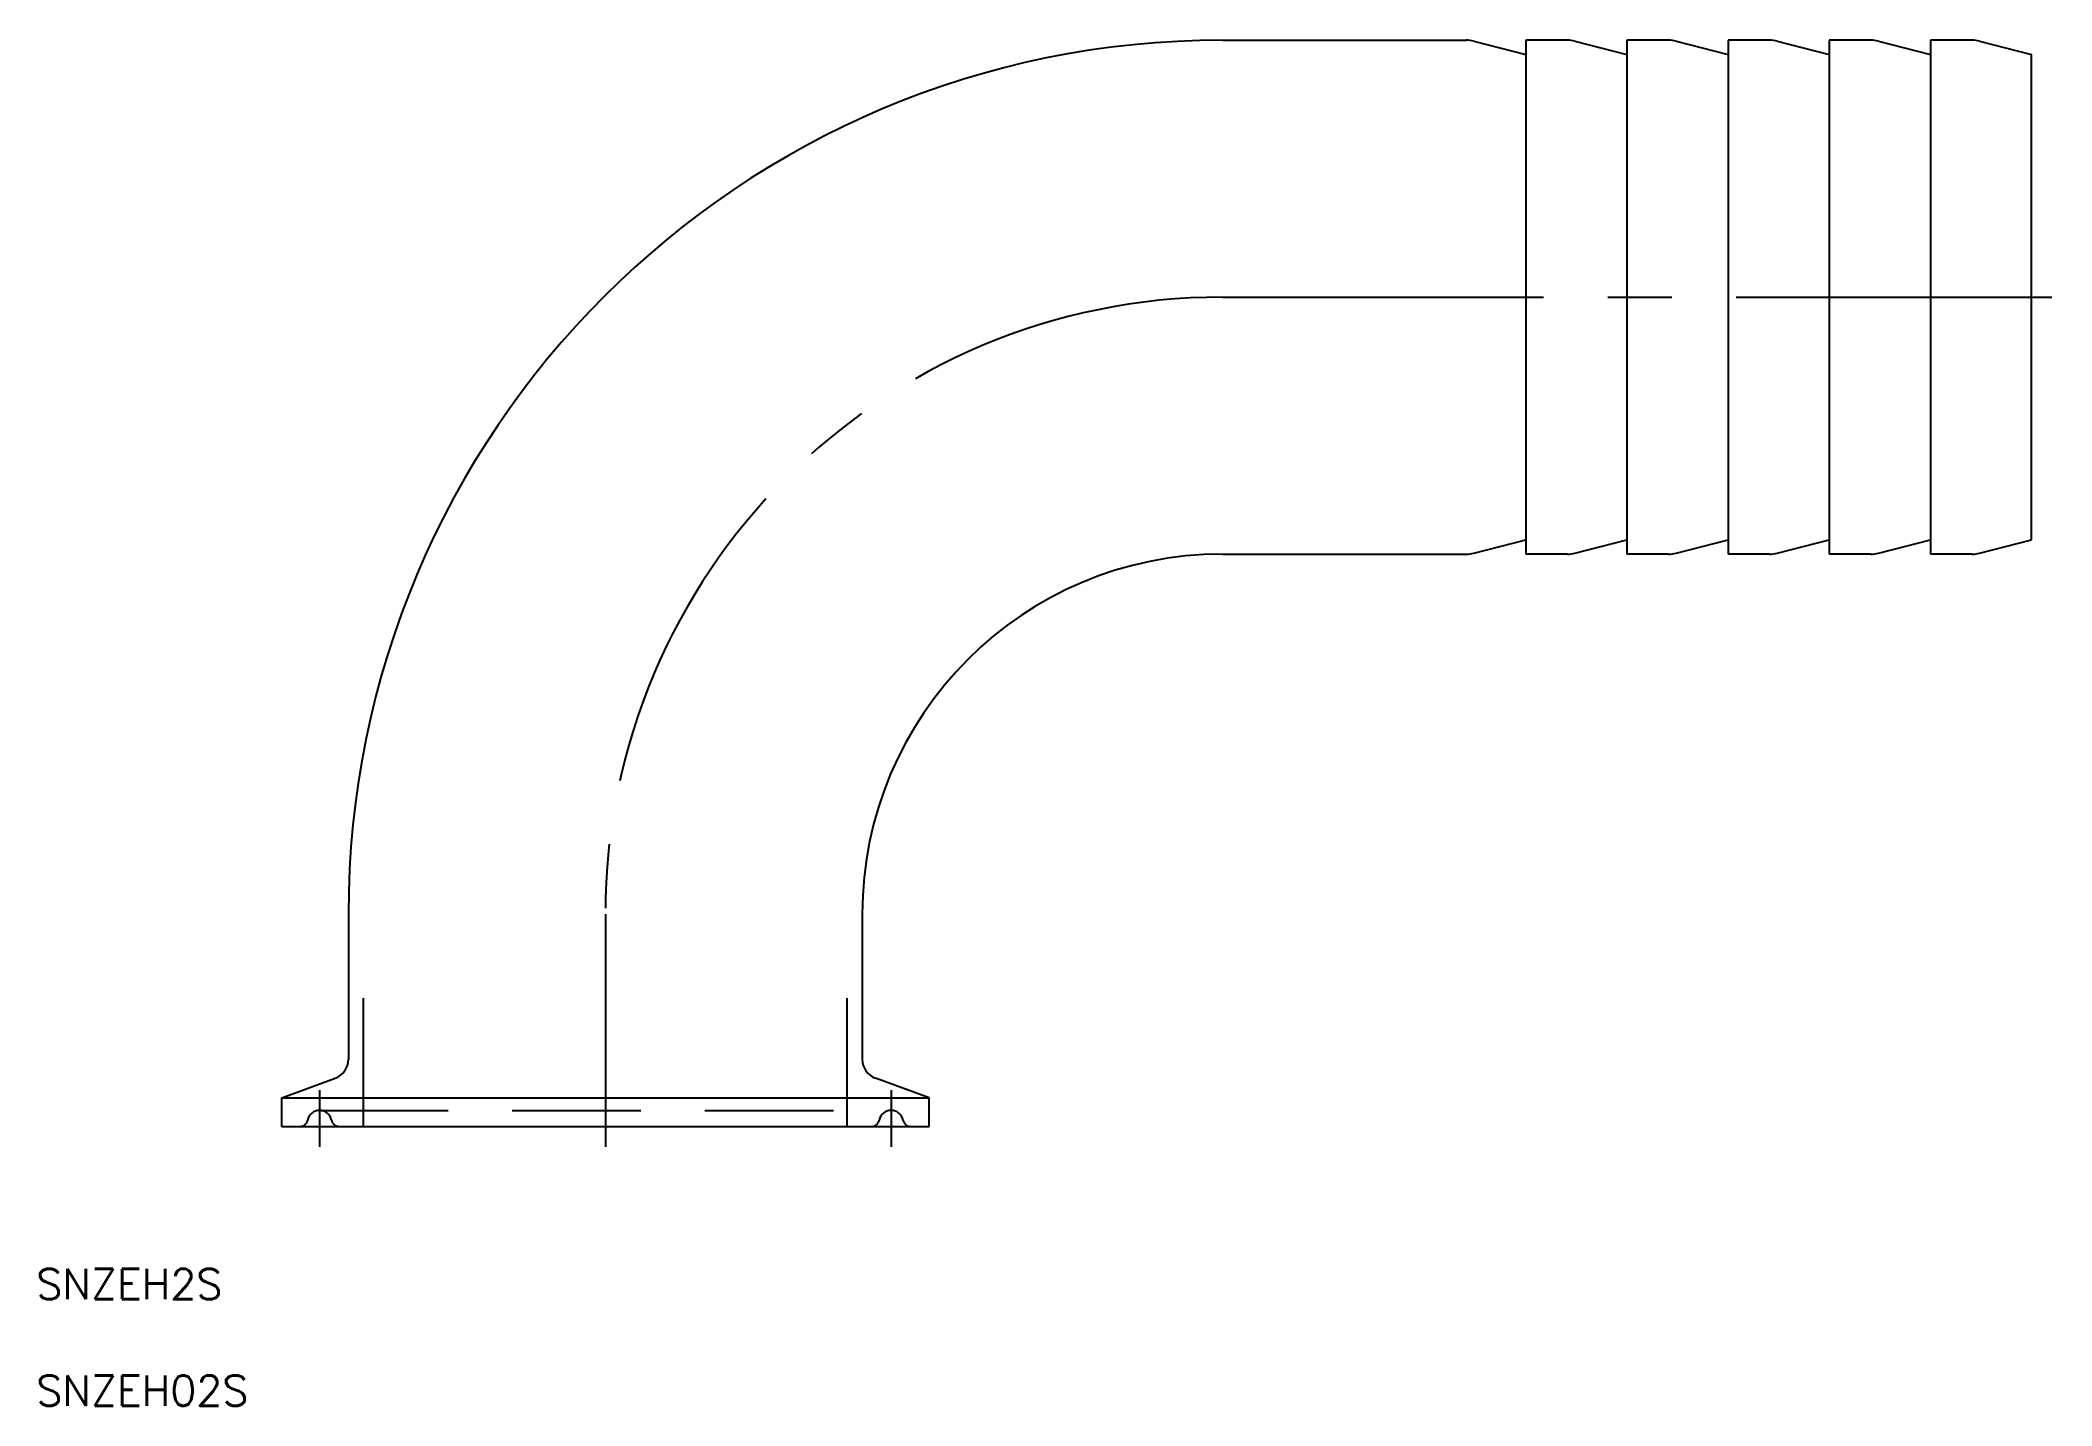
# Model space of a CAD drawing. Extents: x -56 to 143, y -28 to 107.
import ezdxf

# ---------------------------------------------------------------- set-up
doc = ezdxf.new("R2010")
doc.units = 0
doc.linetypes.add('CENTER', pattern=[50.8, 31.75, -6.35, 6.35, -6.35])
doc.linetypes.add('DASHED', pattern=[19.05, 12.7, -6.35])
doc.layers.get('0').update_dxf_attribs({"linetype": 'CONTINUOUS'})
doc.layers.add('CENTER', color=1, linetype='CENTER')
doc.styles.get("Standard").update_dxf_attribs({"font": 'txt.shx', "height": 3, "bigfont": 'bigfont.shx'})

msp = doc.modelspace()

# ---------------------------------------------------------------- linework, layer by layer
at = {"color": 7, "linetype": 'CONTINUOUS'}
for p, q in [((61, 107.4), (85.12, 107.4)), ((91, 107.4), (91, 56.6)), ((95.12, 107.4), (91, 107.4)), ((101, 107.4), (101, 56.6)), ((105.12, 107.4), (101, 107.4)), ((111, 107.4), (111, 56.6)), ((115.12, 107.4), (111, 107.4)), ((121, 107.4), (121, 56.6)), ((125.12, 107.4), (121, 107.4)), ((131, 107.4), (131, 56.6)), ((135.12, 107.4), (131, 107.4)), ((85.86, 107.31), (91, 106)), ((95.86, 107.31), (101, 106)), ((105.86, 107.31), (111, 106)), ((115.86, 107.31), (121, 106)), ((125.86, 107.31), (131, 106)), ((135.86, 107.31), (141, 106)), ((141, 58), (141, 106)), ((85.86, 56.69), (91, 58)), ((95.86, 56.69), (101, 58)), ((105.86, 56.69), (111, 58)), ((115.86, 56.69), (121, 58)), ((125.86, 56.69), (131, 58)), ((135.86, 56.69), (141, 58)), ((61, 56.6), (85.12, 56.6)), ((95.12, 56.6), (91, 56.6)), ((105.12, 56.6), (101, 56.6)), ((115.12, 56.6), (111, 56.6)), ((125.12, 56.6), (121, 56.6)), ((135.12, 56.6), (131, 56.6)), ((-25.4, 21), (-25.4, 6.65)), ((25.4, 21), (25.4, 6.65)), ((-32, 2.85), (-26.72, 4.77)), ((32, 2.85), (26.72, 4.77)), ((-32, 2.85), (32, 2.85)), ((-32, 0), (-32, 2.85)), ((32, 0), (32, 2.85)), ((-32, 0), (32, 0))]:
    msp.add_line(p, q, dxfattribs=at)
at = {"color": 3, "linetype": 'DASHED'}
for p, q in [((-23.9, 0), (-23.9, 13.83)), ((23.9, 0), (23.9, 13.83)), ((-28.25, 1.6), (28.25, 1.6))]:
    msp.add_line(p, q, dxfattribs=at)
at = {"color": 7, "linetype": 'CONTINUOUS'}
for centre, radius, start, end in [((61, 21), 86.4, 90, 180), ((85.12, 104.4), 3, 75.7189, 90), ((95.12, 104.4), 3, 75.7189, 90), ((105.12, 104.4), 3, 75.7189, 90), ((115.12, 104.4), 3, 75.7189, 90), ((125.12, 104.4), 3, 75.7189, 90), ((135.12, 104.4), 3, 75.7189, 90), ((61, 21), 35.6, 90, 180), ((85.12, 59.6), 3, 270, 284.2811), ((95.12, 59.6), 3, 270, 284.2811), ((105.12, 59.6), 3, 270, 284.2811), ((115.12, 59.6), 3, 270, 284.2811), ((125.12, 59.6), 3, 270, 284.2811), ((135.12, 59.6), 3, 270, 284.2811), ((-27.4, 6.65), 2, 290, 0), ((27.4, 6.65), 2, 180, 250)]:
    msp.add_arc(centre, radius, start, end, dxfattribs=at)
at = {"color": 3, "linetype": 'DASHED'}
for centre, radius, start, end in [((-30.21, 0.8), 0.8, 270, 348.463), ((-28.25, 0.4), 1.2, 11.537, 168.463), ((-26.29, 0.8), 0.8, 191.537, 270), ((26.29, 0.8), 0.8, 270, 348.463), ((28.25, 0.4), 1.2, 11.537, 168.463), ((30.21, 0.8), 0.8, 191.537, 270)]:
    msp.add_arc(centre, radius, start, end, dxfattribs=at)
at = {"layer": 'CENTER', "color": 1, "linetype": 'CENTER'}
for p, q in [((61, 82), (143, 82)), ((0, 21), (0, -2)), ((-28.25, 3.6), (-28.25, -2)), ((28.25, 3.6), (28.25, -2))]:
    msp.add_line(p, q, dxfattribs=at)
msp.add_arc((61, 21), 61, 90, 180, dxfattribs=at)

# ---------------------------------------------------------------- texts
at = {"color": 7, "linetype": 'CONTINUOUS'}
for s, p in [('SNZEH2S', (-56.26, -17.08)), ('SNZEH02S', (-56.26, -27.6))]:
    msp.add_text(s, height=3, dxfattribs=at).set_placement(p)

doc.saveas('drawing.dxf')
